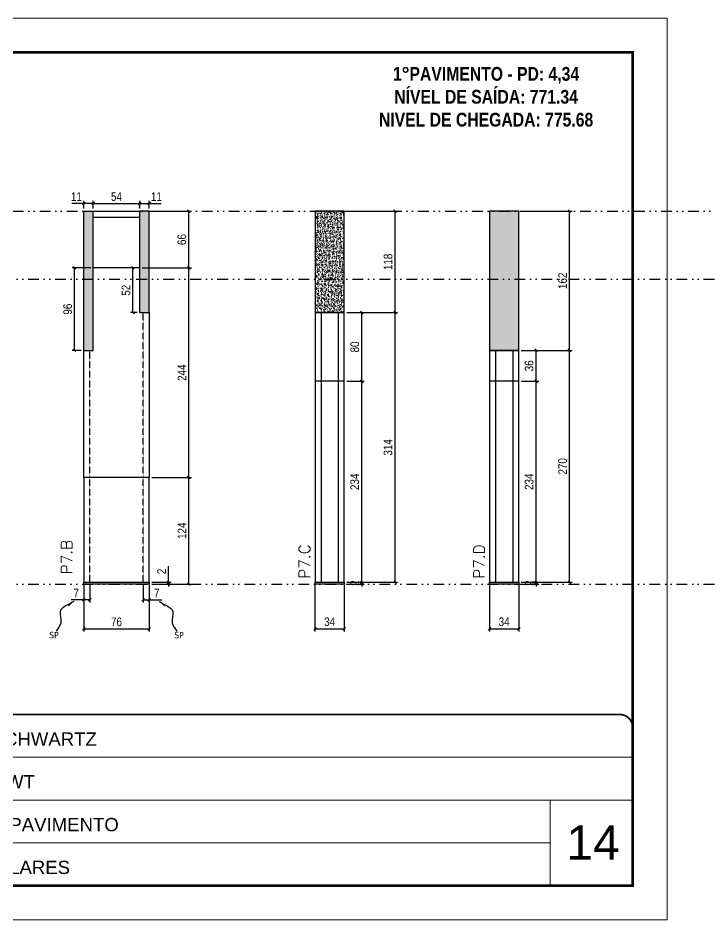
# Model space of a CAD drawing. Extents: x 13770 to 23315, y 867 to 16997.
# Drawn here: x 16714 to 17519, y 12353 to 13403 of the extents above; entities that cross this region are included whole.
import ezdxf

# ---------------------------------------------------------------- set-up
doc = ezdxf.new("R2010")
doc.units = 0
for name, pattern in [('CONTINUO', [0]), ('DASHED', [0.75, 0.5, -0.25]), ('DIVIDE2', [0.625, 0.25, -0.125, 0, -0.125, 0, -0.125]), ('HIDDEN', [0.375, 0.25, -0.125])]:
    doc.linetypes.add(name, pattern=pattern)
for name, color, linetype, lineweight in [('CARIMBO', 255, 'Continuous', 9), ('Folhas', 255, 'Continuous', 9), ('SARRAFO DE PRESSAO', 251, 'DASHED', 9), ('Texto Seção', 7, 'Continuous', 15)]:
    doc.layers.add(name, color=color, linetype=linetype, lineweight=lineweight)
for name, color, linetype in [('COTA', 241, 'Continuous'), ('NOMENCLATURA', 7, 'Continuous'), ('Nível', 160, 'Continuous'), ('Painéis', 200, 'Continuous'), ('SARR_2.2x7', 40, 'Continuous'), ('Sarrafo de Pressão', 42, 'HIDDEN'), ('texto', 7, 'Continuous')]:
    doc.layers.add(name, color=color, linetype=linetype)
doc.styles.add('ARIAL', font='arial.ttf')
doc.styles.add('COTA TECNICA', font='techl___.ttf', dxfattribs={"height": 10})
doc.styles.add('COTA TECNICA-50', font='techl___.ttf', dxfattribs={"height": 10})
doc.styles.add('REGUA-120', font='ROMANS.shx', dxfattribs={"height": 15})
doc.styles.add('ROMANC', font='techb___.ttf', dxfattribs={"height": 2.5})
doc.styles.get("Standard").update_dxf_attribs({"font": 'arial.ttf'})
doc.styles.add('Tecnologia', font='')
doc.styles.get('Tecnologia').set_extended_font_data('Forgotten Futurist')
doc.dimstyles.new('COTA PAINEL-50', dxfattribs={"dimtxt": 10, "dimasz": 3, "dimexe": 3, "dimexo": 3, "dimgap": 3, "dimtad": 1, "dimdec": 1, "dimzin": 12, "dimdsep": 46, "dimtxsty": 'COTA TECNICA-50', "dimblk1": 'OBLIQUE', "dimblk2": 'OBLIQUE', "dimsah": 1, "dimcen": 0.9, "dimclrd": 4, "dimclre": 4, "dimclrt": 240, "dimadec": 1, "dimazin": 3, "dimtfac": 1, "dimtdec": 1, "dimtmove": 0, "dimatfit": 3, "dimfxl": 1, "dimtolj": 1, "dimtzin": 12, "dimarcsym": 0})
doc.dimstyles.new('PAINEL', dxfattribs={"dimtxt": 10, "dimasz": 3, "dimexe": 3, "dimexo": 3, "dimgap": 3, "dimtad": 1, "dimdec": 1, "dimzin": 12, "dimdsep": 46, "dimtxsty": 'COTA TECNICA', "dimblk1": 'OBLIQUE', "dimblk2": 'OBLIQUE', "dimsah": 1, "dimcen": 0.9, "dimclrd": 4, "dimclre": 4, "dimclrt": 240, "dimadec": 1, "dimazin": 3, "dimtfac": 1, "dimtdec": 1, "dimtmove": 0, "dimatfit": 3, "dimfxl": 1, "dimtolj": 1, "dimtzin": 12, "dimarcsym": 0})
doc.dimstyles.get("Standard").update_dxf_attribs({"dimtxt": 0.18, "dimasz": 0.18, "dimexe": 0.18, "dimexo": 0.0625, "dimgap": 0.09, "dimtad": 0, "dimtih": 1, "dimtoh": 1, "dimdec": 4, "dimzin": 0, "dimdsep": 46, "dimtxsty": 'Standard', "dimcen": 0.09, "dimadec": 0, "dimazin": 0, "dimtfac": 1, "dimtdec": 4, "dimtofl": 0, "dimtmove": 0, "dimatfit": 3, "dimfxl": 1, "dimtolj": 1, "dimtzin": 0, "dimarcsym": 0})

# ---------------------------------------------------------------- blocks, each defined once
blk = doc.blocks.new('9999999999')
at = {"color": 30, "linetype": 'CONTINUO'}
for p, q in [((98564.6, 34230.2), (98564.6, 34429.4)), ((98564.6, 34379.6), (99584, 34379.6)), ((98564.6, 34329.8), (99488, 34329.8)), ((99584, 34329.8), (99488, 34329.8)), ((99488, 34329.8), (99488, 34230.2)), ((98564.6, 34280), (99488, 34280))]:
    blk.add_line(p, q, dxfattribs=at)
at = {"color": 30, "linetype": 'CONTINUO', "const_width": 2}
blk.add_lwpolyline([(99584, 34230.2), (99584, 34414.4, 0.414214), (99569, 34429.4), (98229, 34429.4, 0.414214), (98214, 34414.4), (98214, 34245.2, 0.414214), (98229, 34230.2), (99584, 34230.2)], format="xyb", dxfattribs=at)
at = {"layer": 'Folhas'}
blk.add_lwpolyline([(98139, 34190.2), (99624, 34190.2), (99624, 35240.2), (98139, 35240.2)], close=True, dxfattribs=at)
at = {"layer": 'Folhas', "color": 30, "const_width": 3}
blk.add_lwpolyline([(98214, 34230.2), (99584, 34230.2), (99584, 35200.2), (98214, 35200.2)], close=True, dxfattribs=at)
at = {"color": 7, "linetype": 'Continuous', "ltscale": 5, "style": 'ARIAL'}
for s, height, p in [('SCHWARTZ', 15.48, (98837.7, 34393.1)), ('GWT', 15.48, (98837.7, 34343.3)), ('1°PAVIMENTO', 15.483, (98837.7, 34293.5)), ('NOVA SISTEMAS CONSTRUTIVOS', 11.059, (98263.2, 34267.2)), ('PILARES', 15.48, (98837.7, 34243.7))]:
    blk.add_text(s, height=height, dxfattribs=at).set_placement(p)
at = {"layer": 'Folhas', "color": 7, "style": 'Tecnologia', "width": 1.5}
for s, p in [('CLIENTE:', (98573.7, 34397.2)), ('OBRA:', (98573.7, 34347.3)), ('PAVIMENTO:', (98573.7, 34297.5)), ('PROJETO:', (98573.7, 34247.7))]:
    blk.add_text(s, height=14, dxfattribs=at).set_placement(p)
blk = doc.blocks.new('_Oblique')
at = {"color": 0, "linetype": 'ByBlock', "lineweight": -2}
blk.add_line((-0.5, -0.5), (0.5, 0.5), dxfattribs=at)
blk = doc.blocks.new('*D287')
at = {"layer": 'COTA', "color": 4, "lineweight": -2, "transparency": 16777216}
for p, q in [((16790.6, 12742.9), (16790.6, 12688.7)), ((16866.6, 12742.9), (16866.6, 12688.7)), ((16790.6, 12691.7), (16866.6, 12691.7))]:
    blk.add_line(p, q, dxfattribs=at)
at = {"layer": 'Defpoints', "color": 0, "transparency": 16777216}
for p in [(16790.6, 12745.9), (16866.6, 12745.9), (16866.6, 12691.7)]:
    blk.add_point(p, dxfattribs=at)
at = {"layer": 'COTA', "color": 4, "lineweight": -2, "transparency": 16777216, "xscale": 3, "yscale": 3, "zscale": 3, "rotation": 180}
blk.add_blockref('_Oblique', (16790.6, 12691.7), dxfattribs=at)
at = {"layer": 'COTA', "color": 4, "lineweight": -2, "transparency": 16777216, "xscale": 3, "yscale": 3, "zscale": 3}
blk.add_blockref('_Oblique', (16866.6, 12691.7), dxfattribs=at)
at = {"layer": 'COTA', "color": 240, "transparency": 16777216, "insert": (16828.6, 12699.8), "char_height": 10, "attachment_point": 5, "style": 'COTA TECNICA'}
blk.add_mtext('\\A1;76', dxfattribs=at)
blk = doc.blocks.new('*D288')
at = {"layer": 'COTA', "color": 4, "lineweight": -2, "transparency": 16777216}
for p, q in [((16869.6, 12867.9), (16915.8, 12867.9)), ((16912.8, 12743.9), (16912.8, 12867.9)), ((16869.6, 12743.9), (16915.8, 12743.9))]:
    blk.add_line(p, q, dxfattribs=at)
at = {"layer": 'Defpoints', "color": 0, "transparency": 16777216}
for p in [(16866.6, 12867.9), (16912.8, 12867.9), (16866.6, 12743.9)]:
    blk.add_point(p, dxfattribs=at)
at = {"layer": 'COTA', "color": 4, "lineweight": -2, "transparency": 16777216, "xscale": 3, "yscale": 3, "zscale": 3}
for p, rotation in [((16912.8, 12867.9), 90), ((16912.8, 12743.9), 270)]:
    blk.add_blockref('_Oblique', p, dxfattribs=dict(at, rotation=rotation))
at = {"layer": 'COTA', "color": 240, "transparency": 16777216, "insert": (16904.8, 12805.9), "char_height": 10, "attachment_point": 5, "rotation": 90, "style": 'COTA TECNICA-50'}
blk.add_mtext('\\A1;124', dxfattribs=at)
blk = doc.blocks.new('*D289')
at = {"layer": 'COTA', "color": 4, "lineweight": -2, "transparency": 16777216}
for p, q in [((16889.1, 12745.9), (16889.1, 12764.7)), ((16869.6, 12745.9), (16892.1, 12745.9)), ((16869.6, 12743.9), (16892.1, 12743.9)), ((16889.1, 12743.9), (16889.1, 12745.9)), ((16889.1, 12743.9), (16889.1, 12740.9))]:
    blk.add_line(p, q, dxfattribs=at)
at = {"layer": 'Defpoints', "color": 0, "transparency": 16777216}
for p in [(16866.6, 12745.9), (16866.6, 12743.9), (16889.1, 12743.9)]:
    blk.add_point(p, dxfattribs=at)
at = {"layer": 'COTA', "color": 4, "lineweight": -2, "transparency": 16777216, "xscale": 3, "yscale": 3, "zscale": 3}
for p, rotation in [((16889.1, 12745.9), 270), ((16889.1, 12743.9), 90)]:
    blk.add_blockref('_Oblique', p, dxfattribs=dict(at, rotation=rotation))
at = {"layer": 'COTA', "color": 240, "transparency": 16777216, "insert": (16881.1, 12758.6), "char_height": 10, "attachment_point": 5, "rotation": 90, "style": 'COTA TECNICA-50'}
blk.add_mtext('\\A1;2', dxfattribs=at)
blk = doc.blocks.new('*D285')
at = {"layer": 'COTA', "color": 4, "lineweight": -2, "transparency": 16777216}
for p, q in [((16790.6, 12740.9), (16790.6, 12722.4)), ((16797.6, 12742.9), (16797.6, 12722.4)), ((16790.6, 12725.4), (16775.9, 12725.4)), ((16797.6, 12725.4), (16790.6, 12725.4))]:
    blk.add_line(p, q, dxfattribs=at)
at = {"layer": 'Defpoints', "color": 0, "transparency": 16777216}
for p in [(16790.6, 12743.9), (16797.6, 12745.9), (16790.6, 12725.4)]:
    blk.add_point(p, dxfattribs=at)
at = {"layer": 'COTA', "color": 4, "lineweight": -2, "transparency": 16777216, "xscale": 3, "yscale": 3, "zscale": 3, "rotation": 180}
blk.add_blockref('_Oblique', (16790.6, 12725.4), dxfattribs=at)
at = {"layer": 'COTA', "color": 4, "lineweight": -2, "transparency": 16777216, "xscale": 3, "yscale": 3, "zscale": 3}
blk.add_blockref('_Oblique', (16797.6, 12725.4), dxfattribs=at)
at = {"layer": 'COTA', "color": 240, "transparency": 16777216, "insert": (16781.7, 12733.4), "char_height": 10, "attachment_point": 5, "style": 'COTA TECNICA-50'}
blk.add_mtext('\\A1;7', dxfattribs=at)
blk = doc.blocks.new('*D286')
at = {"layer": 'COTA', "color": 4, "lineweight": -2, "transparency": 16777216}
for p, q in [((16859.6, 12742.9), (16859.6, 12722.4)), ((16866.6, 12740.9), (16866.6, 12722.4)), ((16859.6, 12725.4), (16866.6, 12725.4)), ((16866.6, 12725.4), (16881.3, 12725.4))]:
    blk.add_line(p, q, dxfattribs=at)
at = {"layer": 'Defpoints', "color": 0, "transparency": 16777216}
for p in [(16859.6, 12745.9), (16866.6, 12743.9), (16866.6, 12725.4)]:
    blk.add_point(p, dxfattribs=at)
at = {"layer": 'COTA', "color": 4, "lineweight": -2, "transparency": 16777216, "xscale": 3, "yscale": 3, "zscale": 3, "rotation": 180}
blk.add_blockref('_Oblique', (16859.6, 12725.4), dxfattribs=at)
at = {"layer": 'COTA', "color": 4, "lineweight": -2, "transparency": 16777216, "xscale": 3, "yscale": 3, "zscale": 3}
blk.add_blockref('_Oblique', (16866.6, 12725.4), dxfattribs=at)
at = {"layer": 'COTA', "color": 240, "transparency": 16777216, "insert": (16875.5, 12733.4), "char_height": 10, "attachment_point": 5, "style": 'COTA TECNICA-50'}
blk.add_mtext('\\A1;7', dxfattribs=at)
blk = doc.blocks.new('*D290')
at = {"layer": 'COTA', "color": 4, "lineweight": -2, "transparency": 16777216}
for p, q in [((16858.6, 13111.9), (16915.8, 13111.9)), ((16912.8, 12867.9), (16912.8, 13111.9)), ((16869.6, 12867.9), (16915.8, 12867.9))]:
    blk.add_line(p, q, dxfattribs=at)
at = {"layer": 'Defpoints', "color": 0, "transparency": 16777216}
for p in [(16855.6, 13111.9), (16912.8, 13111.9), (16866.6, 12867.9)]:
    blk.add_point(p, dxfattribs=at)
at = {"layer": 'COTA', "color": 4, "lineweight": -2, "transparency": 16777216, "xscale": 3, "yscale": 3, "zscale": 3}
for p, rotation in [((16912.8, 13111.9), 90), ((16912.8, 12867.9), 270)]:
    blk.add_blockref('_Oblique', p, dxfattribs=dict(at, rotation=rotation))
at = {"layer": 'COTA', "color": 240, "transparency": 16777216, "insert": (16904.8, 12989.9), "char_height": 10, "attachment_point": 5, "rotation": 90, "style": 'COTA TECNICA'}
blk.add_mtext('\\A1;244', dxfattribs=at)
blk = doc.blocks.new('*D291')
at = {"layer": 'COTA', "color": 4, "lineweight": -2, "transparency": 16777216}
for p, q in [((16869.6, 13177.9), (16915.8, 13177.9)), ((16912.8, 13111.9), (16912.8, 13177.9)), ((16858.6, 13111.9), (16915.8, 13111.9))]:
    blk.add_line(p, q, dxfattribs=at)
at = {"layer": 'Defpoints', "color": 0, "transparency": 16777216}
for p in [(16866.6, 13177.9), (16912.8, 13177.9), (16855.6, 13111.9)]:
    blk.add_point(p, dxfattribs=at)
at = {"layer": 'COTA', "color": 4, "lineweight": -2, "transparency": 16777216, "xscale": 3, "yscale": 3, "zscale": 3}
for p, rotation in [((16912.8, 13177.9), 90), ((16912.8, 13111.9), 270)]:
    blk.add_blockref('_Oblique', p, dxfattribs=dict(at, rotation=rotation))
at = {"layer": 'COTA', "color": 240, "transparency": 16777216, "insert": (16904.7, 13144.9), "char_height": 10, "attachment_point": 5, "rotation": 90, "style": 'COTA TECNICA'}
blk.add_mtext('\\A1;66', dxfattribs=at)
blk = doc.blocks.new('*D292')
at = {"layer": 'COTA', "color": 4, "lineweight": -2, "transparency": 16777216}
for p, q in [((16790.6, 13180.9), (16790.6, 13189.8)), ((16801.6, 13180.9), (16801.6, 13189.8)), ((16790.6, 13186.8), (16776.5, 13186.8)), ((16801.6, 13186.8), (16790.6, 13186.8))]:
    blk.add_line(p, q, dxfattribs=at)
at = {"layer": 'Defpoints', "color": 0, "transparency": 16777216}
for p in [(16790.6, 13186.8), (16790.6, 13177.9), (16801.6, 13177.9)]:
    blk.add_point(p, dxfattribs=at)
at = {"layer": 'COTA', "color": 4, "lineweight": -2, "transparency": 16777216, "xscale": 3, "yscale": 3, "zscale": 3, "rotation": 180}
blk.add_blockref('_Oblique', (16790.6, 13186.8), dxfattribs=at)
at = {"layer": 'COTA', "color": 4, "lineweight": -2, "transparency": 16777216, "xscale": 3, "yscale": 3, "zscale": 3}
blk.add_blockref('_Oblique', (16801.6, 13186.8), dxfattribs=at)
at = {"layer": 'COTA', "color": 240, "transparency": 16777216, "insert": (16782, 13194.9), "char_height": 10, "attachment_point": 5, "style": 'COTA TECNICA'}
blk.add_mtext('\\A1;11', dxfattribs=at)
blk = doc.blocks.new('*D293')
at = {"layer": 'COTA', "color": 4, "lineweight": -2, "transparency": 16777216}
for p, q in [((16801.6, 13180.9), (16801.6, 13189.8)), ((16855.6, 13180.9), (16855.6, 13189.8)), ((16801.6, 13186.8), (16855.6, 13186.8))]:
    blk.add_line(p, q, dxfattribs=at)
at = {"layer": 'Defpoints', "color": 0, "transparency": 16777216}
for p in [(16801.6, 13177.9), (16855.6, 13186.8), (16855.6, 13177.9)]:
    blk.add_point(p, dxfattribs=at)
at = {"layer": 'COTA', "color": 4, "lineweight": -2, "transparency": 16777216, "xscale": 3, "yscale": 3, "zscale": 3, "rotation": 180}
blk.add_blockref('_Oblique', (16801.6, 13186.8), dxfattribs=at)
at = {"layer": 'COTA', "color": 4, "lineweight": -2, "transparency": 16777216, "xscale": 3, "yscale": 3, "zscale": 3}
blk.add_blockref('_Oblique', (16855.6, 13186.8), dxfattribs=at)
at = {"layer": 'COTA', "color": 240, "transparency": 16777216, "insert": (16828.6, 13194.9), "char_height": 10, "attachment_point": 5, "style": 'COTA TECNICA'}
blk.add_mtext('\\A1;54', dxfattribs=at)
blk = doc.blocks.new('*D294')
at = {"layer": 'COTA', "color": 4, "lineweight": -2, "transparency": 16777216}
for p, q in [((16855.6, 13180.9), (16855.6, 13189.8)), ((16866.6, 13180.9), (16866.6, 13189.8)), ((16855.6, 13186.8), (16866.6, 13186.8)), ((16866.6, 13186.8), (16880.7, 13186.8))]:
    blk.add_line(p, q, dxfattribs=at)
at = {"layer": 'Defpoints', "color": 0, "transparency": 16777216}
for p in [(16855.6, 13177.9), (16866.6, 13186.8), (16866.6, 13177.9)]:
    blk.add_point(p, dxfattribs=at)
at = {"layer": 'COTA', "color": 4, "lineweight": -2, "transparency": 16777216, "xscale": 3, "yscale": 3, "zscale": 3, "rotation": 180}
blk.add_blockref('_Oblique', (16855.6, 13186.8), dxfattribs=at)
at = {"layer": 'COTA', "color": 4, "lineweight": -2, "transparency": 16777216, "xscale": 3, "yscale": 3, "zscale": 3}
blk.add_blockref('_Oblique', (16866.6, 13186.8), dxfattribs=at)
at = {"layer": 'COTA', "color": 240, "transparency": 16777216, "insert": (16875.1, 13194.9), "char_height": 10, "attachment_point": 5, "style": 'COTA TECNICA'}
blk.add_mtext('\\A1;11', dxfattribs=at)
blk = doc.blocks.new('*D295')
at = {"layer": 'COTA', "color": 4, "lineweight": -2, "transparency": 16777216}
for p, q in [((16798.6, 13111.9), (16776.9, 13111.9)), ((16779.9, 13015.9), (16779.9, 13111.9)), ((16787.6, 13015.9), (16776.9, 13015.9))]:
    blk.add_line(p, q, dxfattribs=at)
at = {"layer": 'Defpoints', "color": 0, "transparency": 16777216}
for p in [(16779.9, 13111.9), (16801.6, 13111.9), (16790.6, 13015.9)]:
    blk.add_point(p, dxfattribs=at)
at = {"layer": 'COTA', "color": 4, "lineweight": -2, "transparency": 16777216, "xscale": 3, "yscale": 3, "zscale": 3}
for p, rotation in [((16779.9, 13111.9), 90), ((16779.9, 13015.9), 270)]:
    blk.add_blockref('_Oblique', p, dxfattribs=dict(at, rotation=rotation))
at = {"layer": 'COTA', "color": 240, "transparency": 16777216, "insert": (16771.8, 13063.9), "char_height": 10, "attachment_point": 5, "rotation": 90, "style": 'COTA TECNICA'}
blk.add_mtext('\\A1;96', dxfattribs=at)
blk = doc.blocks.new('*D296')
at = {"layer": 'COTA', "color": 4, "lineweight": -2, "transparency": 16777216}
for p, q in [((17059.7, 12742.9), (17059.7, 12688.7)), ((17093.7, 12742.9), (17093.7, 12688.7)), ((17059.7, 12691.7), (17093.7, 12691.7))]:
    blk.add_line(p, q, dxfattribs=at)
at = {"layer": 'Defpoints', "color": 0, "transparency": 16777216}
for p in [(17059.7, 12745.9), (17093.7, 12745.9), (17093.7, 12691.7)]:
    blk.add_point(p, dxfattribs=at)
at = {"layer": 'COTA', "color": 4, "lineweight": -2, "transparency": 16777216, "xscale": 3, "yscale": 3, "zscale": 3, "rotation": 180}
blk.add_blockref('_Oblique', (17059.7, 12691.7), dxfattribs=at)
at = {"layer": 'COTA', "color": 4, "lineweight": -2, "transparency": 16777216, "xscale": 3, "yscale": 3, "zscale": 3}
blk.add_blockref('_Oblique', (17093.7, 12691.7), dxfattribs=at)
at = {"layer": 'COTA', "color": 240, "transparency": 16777216, "insert": (17076.7, 12699.9), "char_height": 10, "attachment_point": 5, "style": 'COTA TECNICA'}
blk.add_mtext('\\A1;34', dxfattribs=at)
blk = doc.blocks.new('*D297')
at = {"layer": 'COTA', "color": 4, "lineweight": -2, "transparency": 16777216}
for p, q in [((17096.7, 13059.9), (17155.9, 13059.9)), ((17152.9, 12745.9), (17152.9, 13059.9)), ((17096.7, 12745.9), (17155.9, 12745.9))]:
    blk.add_line(p, q, dxfattribs=at)
at = {"layer": 'Defpoints', "color": 0, "transparency": 16777216}
for p in [(17093.7, 13059.9), (17152.9, 13059.9), (17093.7, 12745.9)]:
    blk.add_point(p, dxfattribs=at)
at = {"layer": 'COTA', "color": 4, "lineweight": -2, "transparency": 16777216, "xscale": 3, "yscale": 3, "zscale": 3}
for p, rotation in [((17152.9, 13059.9), 90), ((17152.9, 12745.9), 270)]:
    blk.add_blockref('_Oblique', p, dxfattribs=dict(at, rotation=rotation))
at = {"layer": 'COTA', "color": 240, "transparency": 16777216, "insert": (17144.7, 12902.9), "char_height": 10, "attachment_point": 5, "rotation": 90, "style": 'COTA TECNICA'}
blk.add_mtext('\\A1;314', dxfattribs=at)
blk = doc.blocks.new('*D298')
at = {"layer": 'COTA', "color": 4, "lineweight": -2, "transparency": 16777216}
for p, q in [((17114.1, 12745.9), (17114.1, 12748.9)), ((17096.7, 12745.9), (17117.1, 12745.9)), ((17096.7, 12743.9), (17117.1, 12743.9)), ((17114.1, 12743.9), (17114.1, 12745.9)), ((17114.1, 12743.9), (17114.1, 12740.9))]:
    blk.add_line(p, q, dxfattribs=at)
at = {"layer": 'Defpoints', "color": 0, "transparency": 16777216}
for p in [(17093.7, 12745.9), (17093.7, 12743.9), (17114.1, 12745.9)]:
    blk.add_point(p, dxfattribs=at)
at = {"layer": 'COTA', "color": 4, "lineweight": -2, "transparency": 16777216, "xscale": 3, "yscale": 3, "zscale": 3}
for p, rotation in [((17114.1, 12745.9), 270), ((17114.1, 12743.9), 90)]:
    blk.add_blockref('_Oblique', p, dxfattribs=dict(at, rotation=rotation))
at = {"layer": 'COTA', "color": 240, "transparency": 16777216, "insert": (17106.1, 12744.9), "char_height": 10, "attachment_point": 5, "rotation": 90, "style": 'COTA TECNICA-50'}
blk.add_mtext('\\A1;2', dxfattribs=at)
blk = doc.blocks.new('*D299')
at = {"layer": 'COTA', "color": 4, "lineweight": -2, "transparency": 16777216}
for p, q in [((17096.7, 13177.9), (17155.9, 13177.9)), ((17152.9, 13059.9), (17152.9, 13177.9)), ((17096.7, 13059.9), (17155.9, 13059.9))]:
    blk.add_line(p, q, dxfattribs=at)
at = {"layer": 'Defpoints', "color": 0, "transparency": 16777216}
for p in [(17093.7, 13177.9), (17152.9, 13177.9), (17093.7, 13059.9)]:
    blk.add_point(p, dxfattribs=at)
at = {"layer": 'COTA', "color": 4, "lineweight": -2, "transparency": 16777216, "xscale": 3, "yscale": 3, "zscale": 3}
for p, rotation in [((17152.9, 13177.9), 90), ((17152.9, 13059.9), 270)]:
    blk.add_blockref('_Oblique', p, dxfattribs=dict(at, rotation=rotation))
at = {"layer": 'COTA', "color": 240, "transparency": 16777216, "insert": (17144.8, 13118.9), "char_height": 10, "attachment_point": 5, "rotation": 90, "style": 'COTA TECNICA'}
blk.add_mtext('\\A1;118', dxfattribs=at)
blk = doc.blocks.new('*D300')
at = {"layer": 'COTA', "color": 4, "lineweight": -2, "transparency": 16777216}
for p, q in [((17096.7, 12979.9), (17117.1, 12979.9)), ((17114.1, 12745.9), (17114.1, 12979.9)), ((17096.7, 12745.9), (17117.1, 12745.9))]:
    blk.add_line(p, q, dxfattribs=at)
at = {"layer": 'Defpoints', "color": 0, "transparency": 16777216}
for p in [(17093.7, 12979.9), (17114.1, 12979.9), (17093.7, 12745.9)]:
    blk.add_point(p, dxfattribs=at)
at = {"layer": 'COTA', "color": 4, "lineweight": -2, "transparency": 16777216, "xscale": 3, "yscale": 3, "zscale": 3}
for p, rotation in [((17114.1, 12979.9), 90), ((17114.1, 12745.9), 270)]:
    blk.add_blockref('_Oblique', p, dxfattribs=dict(at, rotation=rotation))
at = {"layer": 'COTA', "color": 240, "transparency": 16777216, "insert": (17105.9, 12862.9), "char_height": 10, "attachment_point": 5, "rotation": 90, "style": 'COTA TECNICA'}
blk.add_mtext('\\A1;234', dxfattribs=at)
blk = doc.blocks.new('*D301')
at = {"layer": 'COTA', "color": 4, "lineweight": -2, "transparency": 16777216}
for p, q in [((17096.7, 13059.9), (17117.1, 13059.9)), ((17114.1, 12979.9), (17114.1, 13059.9)), ((17096.7, 12979.9), (17117.1, 12979.9))]:
    blk.add_line(p, q, dxfattribs=at)
at = {"layer": 'Defpoints', "color": 0, "transparency": 16777216}
for p in [(17093.7, 13059.9), (17114.1, 13059.9), (17093.7, 12979.9)]:
    blk.add_point(p, dxfattribs=at)
at = {"layer": 'COTA', "color": 4, "lineweight": -2, "transparency": 16777216, "xscale": 3, "yscale": 3, "zscale": 3}
for p, rotation in [((17114.1, 13059.9), 90), ((17114.1, 12979.9), 270)]:
    blk.add_blockref('_Oblique', p, dxfattribs=dict(at, rotation=rotation))
at = {"layer": 'COTA', "color": 240, "transparency": 16777216, "insert": (17106, 13019.9), "char_height": 10, "attachment_point": 5, "rotation": 90, "style": 'COTA TECNICA'}
blk.add_mtext('\\A1;80', dxfattribs=at)
blk = doc.blocks.new('*D302')
at = {"layer": 'COTA', "color": 4, "lineweight": -2, "transparency": 16777216}
for p, q in [((17262.9, 12742.9), (17262.9, 12688.7)), ((17296.9, 12742.9), (17296.9, 12688.7)), ((17262.9, 12691.7), (17296.9, 12691.7))]:
    blk.add_line(p, q, dxfattribs=at)
at = {"layer": 'Defpoints', "color": 0, "transparency": 16777216}
for p in [(17262.9, 12745.9), (17296.9, 12745.9), (17296.9, 12691.7)]:
    blk.add_point(p, dxfattribs=at)
at = {"layer": 'COTA', "color": 4, "lineweight": -2, "transparency": 16777216, "xscale": 3, "yscale": 3, "zscale": 3, "rotation": 180}
blk.add_blockref('_Oblique', (17262.9, 12691.7), dxfattribs=at)
at = {"layer": 'COTA', "color": 4, "lineweight": -2, "transparency": 16777216, "xscale": 3, "yscale": 3, "zscale": 3}
blk.add_blockref('_Oblique', (17296.9, 12691.7), dxfattribs=at)
at = {"layer": 'COTA', "color": 240, "transparency": 16777216, "insert": (17279.9, 12699.9), "char_height": 10, "attachment_point": 5, "style": 'COTA TECNICA'}
blk.add_mtext('\\A1;34', dxfattribs=at)
blk = doc.blocks.new('*D303')
at = {"layer": 'COTA', "color": 4, "lineweight": -2, "transparency": 16777216}
for p, q in [((17299.9, 13015.9), (17359.1, 13015.9)), ((17356.1, 12745.9), (17356.1, 13015.9)), ((17299.9, 12745.9), (17359.1, 12745.9))]:
    blk.add_line(p, q, dxfattribs=at)
at = {"layer": 'Defpoints', "color": 0, "transparency": 16777216}
for p in [(17296.9, 13015.9), (17356.1, 13015.9), (17296.9, 12745.9)]:
    blk.add_point(p, dxfattribs=at)
at = {"layer": 'COTA', "color": 4, "lineweight": -2, "transparency": 16777216, "xscale": 3, "yscale": 3, "zscale": 3}
for p, rotation in [((17356.1, 13015.9), 90), ((17356.1, 12745.9), 270)]:
    blk.add_blockref('_Oblique', p, dxfattribs=dict(at, rotation=rotation))
at = {"layer": 'COTA', "color": 240, "transparency": 16777216, "insert": (17348, 12880.9), "char_height": 10, "attachment_point": 5, "rotation": 90, "style": 'COTA TECNICA'}
blk.add_mtext('\\A1;270', dxfattribs=at)
blk = doc.blocks.new('*D304')
at = {"layer": 'COTA', "color": 4, "lineweight": -2, "transparency": 16777216}
for p, q in [((17317.2, 12745.9), (17317.2, 12748.9)), ((17299.9, 12745.9), (17320.2, 12745.9)), ((17299.9, 12743.9), (17320.2, 12743.9)), ((17317.2, 12743.9), (17317.2, 12745.9)), ((17317.2, 12743.9), (17317.2, 12740.9))]:
    blk.add_line(p, q, dxfattribs=at)
at = {"layer": 'Defpoints', "color": 0, "transparency": 16777216}
for p in [(17296.9, 12745.9), (17296.9, 12743.9), (17317.2, 12745.9)]:
    blk.add_point(p, dxfattribs=at)
at = {"layer": 'COTA', "color": 4, "lineweight": -2, "transparency": 16777216, "xscale": 3, "yscale": 3, "zscale": 3}
for p, rotation in [((17317.2, 12745.9), 270), ((17317.2, 12743.9), 90)]:
    blk.add_blockref('_Oblique', p, dxfattribs=dict(at, rotation=rotation))
at = {"layer": 'COTA', "color": 240, "transparency": 16777216, "insert": (17309.2, 12744.9), "char_height": 10, "attachment_point": 5, "rotation": 90, "style": 'COTA TECNICA-50'}
blk.add_mtext('\\A1;2', dxfattribs=at)
blk = doc.blocks.new('*D305')
at = {"layer": 'COTA', "color": 4, "lineweight": -2, "transparency": 16777216}
for p, q in [((17299.9, 13177.9), (17359.1, 13177.9)), ((17356.1, 13015.9), (17356.1, 13177.9)), ((17299.9, 13015.9), (17359.1, 13015.9))]:
    blk.add_line(p, q, dxfattribs=at)
at = {"layer": 'Defpoints', "color": 0, "transparency": 16777216}
for p in [(17296.9, 13177.9), (17356.1, 13177.9), (17296.9, 13015.9)]:
    blk.add_point(p, dxfattribs=at)
at = {"layer": 'COTA', "color": 4, "lineweight": -2, "transparency": 16777216, "xscale": 3, "yscale": 3, "zscale": 3}
for p, rotation in [((17356.1, 13177.9), 90), ((17356.1, 13015.9), 270)]:
    blk.add_blockref('_Oblique', p, dxfattribs=dict(at, rotation=rotation))
at = {"layer": 'COTA', "color": 240, "transparency": 16777216, "insert": (17348, 13096.9), "char_height": 10, "attachment_point": 5, "rotation": 90, "style": 'COTA TECNICA'}
blk.add_mtext('\\A1;162', dxfattribs=at)
blk = doc.blocks.new('*D306')
at = {"layer": 'COTA', "color": 4, "lineweight": -2, "transparency": 16777216}
for p, q in [((17299.9, 12979.9), (17320.2, 12979.9)), ((17317.2, 12745.9), (17317.2, 12979.9)), ((17299.9, 12745.9), (17320.2, 12745.9))]:
    blk.add_line(p, q, dxfattribs=at)
at = {"layer": 'Defpoints', "color": 0, "transparency": 16777216}
for p in [(17296.9, 12979.9), (17317.2, 12979.9), (17296.9, 12745.9)]:
    blk.add_point(p, dxfattribs=at)
at = {"layer": 'COTA', "color": 4, "lineweight": -2, "transparency": 16777216, "xscale": 3, "yscale": 3, "zscale": 3}
for p, rotation in [((17317.2, 12979.9), 90), ((17317.2, 12745.9), 270)]:
    blk.add_blockref('_Oblique', p, dxfattribs=dict(at, rotation=rotation))
at = {"layer": 'COTA', "color": 240, "transparency": 16777216, "insert": (17309, 12862.9), "char_height": 10, "attachment_point": 5, "rotation": 90, "style": 'COTA TECNICA'}
blk.add_mtext('\\A1;234', dxfattribs=at)
blk = doc.blocks.new('*D307')
at = {"layer": 'COTA', "color": 4, "lineweight": -2, "transparency": 16777216}
for p, q in [((17299.9, 13015.9), (17320.2, 13015.9)), ((17317.2, 12979.9), (17317.2, 13015.9)), ((17299.9, 12979.9), (17320.2, 12979.9))]:
    blk.add_line(p, q, dxfattribs=at)
at = {"layer": 'Defpoints', "color": 0, "transparency": 16777216}
for p in [(17296.9, 13015.9), (17317.2, 13015.9), (17296.9, 12979.9)]:
    blk.add_point(p, dxfattribs=at)
at = {"layer": 'COTA', "color": 4, "lineweight": -2, "transparency": 16777216, "xscale": 3, "yscale": 3, "zscale": 3}
for p, rotation in [((17317.2, 13015.9), 90), ((17317.2, 12979.9), 270)]:
    blk.add_blockref('_Oblique', p, dxfattribs=dict(at, rotation=rotation))
at = {"layer": 'COTA', "color": 240, "transparency": 16777216, "insert": (17309, 12997.9), "char_height": 10, "attachment_point": 5, "rotation": 90, "style": 'COTA TECNICA'}
blk.add_mtext('\\A1;36', dxfattribs=at)
blk = doc.blocks.new('*D814')
at = {"layer": 'COTA', "color": 4, "lineweight": -2, "transparency": 16777216}
for p, q in [((16852.6, 13111.9), (16844.8, 13111.9)), ((16847.8, 13059.9), (16847.8, 13111.9)), ((16852.6, 13059.9), (16844.8, 13059.9))]:
    blk.add_line(p, q, dxfattribs=at)
at = {"layer": 'Defpoints', "color": 0, "transparency": 16777216}
for p in [(16847.8, 13111.9), (16855.6, 13111.9), (16855.6, 13059.9)]:
    blk.add_point(p, dxfattribs=at)
at = {"layer": 'COTA', "color": 4, "lineweight": -2, "transparency": 16777216, "xscale": 3, "yscale": 3, "zscale": 3}
for p, rotation in [((16847.8, 13111.9), 90), ((16847.8, 13059.9), 270)]:
    blk.add_blockref('_Oblique', p, dxfattribs=dict(at, rotation=rotation))
at = {"layer": 'COTA', "color": 240, "transparency": 16777216, "insert": (16839.7, 13085.9), "char_height": 10, "attachment_point": 5, "rotation": 90, "style": 'COTA TECNICA'}
blk.add_mtext('\\A1;52', dxfattribs=at)

msp = doc.modelspace()

# ---------------------------------------------------------------- hatches: boundary and pattern name
at = {"layer": 'COTA'}
h = msp.add_hatch(dxfattribs=at)
h.set_pattern_fill('AR-CONC', color=256, scale=0.03)
h.paths.add_polyline_path([(16790.59, 13098.88), (16801.59, 13098.88), (16801.59, 13177.88), (16790.59, 13177.88)])
h.paths.add_polyline_path([(16801.59, 13098.88), (16790.59, 13098.88), (16790.59, 13015.88), (16801.59, 13015.88)])
h.paths.add_polyline_path([(16866.59, 13098.88), (16855.59, 13098.88), (16855.59, 13059.88), (16866.59, 13059.88)])
h.paths.add_polyline_path([(16866.59, 13177.88), (16855.59, 13177.88), (16855.59, 13098.88), (16866.59, 13098.88)])
h = msp.add_hatch(dxfattribs=at)
h.set_pattern_fill('AR-CONC', color=256, scale=0.03)
h.set_pattern_definition([(50, (-10.8547, -2218.15), (5.4655401, -0.4781726), [0.5715, -6.2865]), (355, (-10.8547, -2218.15), (-1.0573026, 5.7317054), [0.4572, -5.0292175]), (100.451445, (-10.399, -2218.19), (4.4082374, 5.2535326), [0.4857003, -5.3427073]), (46.1842, (-10.855, -2216.626), (8.1323712, -1.2612698), [0.85725, -9.42975]), (96.635558, (-10.177, -2216.731), (7.122124, 7.4227837), [0.7285507, -8.0140682]), (351.18415, (-10.855, -2216.626), (7.122124, 7.4227837), [0.685799, -7.543792]), (21, (-10.0927, -2217.007), (4.5484317, -3.06795595), [0.5715, -6.2865]), (326, (-10.0927, -2217.007), (1.8540609, 5.525639), [0.4572, -5.0292]), (71.451445, (-9.7136, -2217.263), (6.4024926, 2.4576831), [0.4857003, -5.3426981]), (37.5, (-10.8547, -2218.1502), (0.0926581, 2.53665117), [0, -4.96824, 0, -5.1054, 0, -5.04825]), (7.5, (-10.8547, -2218.1502), (2.00458988, 3.00541724), [0, -2.91084, 0, -4.85394, 0, -1.92405]), (327.5, (-12.554, -2218.1502), (4.06771786, -0.17186232), [0, -1.905, 0, -5.9436, 0, -7.8867]), (317.5, (-13.316, -2218.1502), (4.44387544, 0.76279473), [0, -2.4765, 0, -3.94716, 0, -5.6007])])
h.paths.add_polyline_path([(17093.73, 13177.88), (17059.73, 13177.88), (17059.73, 13059.88), (17093.73, 13059.88)])
h = msp.add_hatch(dxfattribs=at)
h.set_pattern_fill('AR-CONC', color=256, scale=0.03)
h.set_pattern_definition([(50, (192.307, -2218.15), (5.4655401, -0.4781726), [0.5715, -6.2865]), (355, (192.307, -2218.15), (-1.0573026, 5.7317054), [0.4572, -5.0292175]), (100.451445, (192.7623, -2218.19), (4.4082374, 5.2535326), [0.4857003, -5.3427073]), (46.1842, (192.307, -2216.626), (8.1323712, -1.2612698), [0.85725, -9.42975]), (96.635558, (192.9845, -2216.731), (7.122124, 7.4227837), [0.7285507, -8.0140682]), (351.18415, (192.307, -2216.626), (7.122124, 7.4227837), [0.685799, -7.543792]), (21, (193.069, -2217.007), (4.5484317, -3.06795595), [0.5715, -6.2865]), (326, (193.069, -2217.007), (1.8540609, 5.525639), [0.4572, -5.0292]), (71.451445, (193.448, -2217.263), (6.4024926, 2.4576831), [0.4857003, -5.3426981]), (37.5, (192.3068, -2218.1502), (0.0926581, 2.53665117), [0, -4.96824, 0, -5.1054, 0, -5.04825]), (7.5, (192.3068, -2218.1502), (2.00458988, 3.00541724), [0, -2.91084, 0, -4.85394, 0, -1.92405]), (327.5, (190.6076, -2218.1502), (4.06771786, -0.17186232), [0, -1.905, 0, -5.9436, 0, -7.8867]), (317.5, (189.8456, -2218.1502), (4.44387544, 0.76279473), [0, -2.4765, 0, -3.94716, 0, -5.6007])])
h.paths.add_polyline_path([(17296.89, 13177.88), (17262.89, 13177.88), (17262.89, 13015.88), (17296.89, 13015.88)])

# ---------------------------------------------------------------- linework, layer by layer
for p, q in [((16790.59, 13015.88), (16790.59, 13177.88)), ((16790.59, 13177.88), (16801.59, 13177.88)), ((16866.59, 13177.88), (16855.59, 13177.88)), ((16866.59, 13059.88), (16866.59, 13177.88))]:
    msp.add_line(p, q, dxfattribs=at)
at = {"layer": 'COTA', "linetype": 'ByBlock'}
for points in [[(17059.73, 13059.88), (17093.73, 13059.88), (17093.73, 13177.88), (17059.73, 13177.88)], [(17262.89, 13015.88), (17296.89, 13015.88), (17296.89, 13177.88), (17262.89, 13177.88)]]:
    msp.add_lwpolyline(points, close=True, dxfattribs=at)
at = {"layer": 'Nível', "color": 4, "linetype": 'DIVIDE2', "ltscale": 50}
for p, q in [((15984.5, 13177.88), (21112.79, 13177.88)), ((13769.54, 13098.88), (21112.79, 13098.88)), ((13769.54, 12743.88), (21112.79, 12743.88))]:
    msp.add_line(p, q, dxfattribs=at)
at = {"layer": 'Painéis'}
for p, q in [((16801.59, 13177.88), (16855.59, 13177.88)), ((16801.59, 13015.88), (16801.59, 13177.88)), ((16855.59, 13177.88), (16855.59, 13059.88)), ((16855.59, 13111.88), (16801.59, 13111.88)), ((16855.59, 13059.88), (16866.59, 13059.88)), ((16866.59, 13059.88), (16866.59, 12867.88)), ((16790.59, 12867.88), (16790.59, 13015.88)), ((16790.59, 13015.88), (16801.59, 13015.88)), ((17093.73, 12979.88), (17059.73, 12979.88)), ((17296.89, 12979.88), (17262.89, 12979.88))]:
    msp.add_line(p, q, dxfattribs=at)
for points in [[(17059.73, 12745.88), (17093.73, 12745.88), (17093.73, 13059.88), (17059.73, 13059.88)], [(17262.89, 12745.88), (17296.89, 12745.88), (17296.89, 13015.88), (17262.89, 13015.88)], [(16790.59, 12745.88), (16866.59, 12745.88), (16866.59, 12867.88), (16790.59, 12867.88)], [(16790.59, 12745.88), (16866.59, 12745.88), (16866.59, 12743.88), (16790.59, 12743.88)], [(17059.73, 12745.88), (17093.73, 12745.88), (17093.73, 12743.88), (17059.73, 12743.88)], [(17262.89, 12745.88), (17296.89, 12745.88), (17296.89, 12743.88), (17262.89, 12743.88)]]:
    msp.add_lwpolyline(points, close=True, dxfattribs=at)
at = {"layer": 'SARR_2.2x7', "linetype": 'ByBlock'}
msp.add_line((16801.59, 13170.88), (16855.59, 13170.88), dxfattribs=at)
at = {"layer": 'SARR_2.2x7'}
for p, q in [((17066.73, 13059.88), (17066.73, 12745.88)), ((17086.73, 13059.88), (17086.73, 12745.88)), ((17269.89, 13015.88), (17269.89, 12745.88)), ((17289.89, 13015.88), (17289.89, 12745.88))]:
    msp.add_line(p, q, dxfattribs=at)
at = {"layer": 'Sarrafo de Pressão'}
for p, q in [((16859.59, 12867.88), (16859.59, 13059.88)), ((16797.59, 12867.88), (16797.59, 13015.88)), ((16797.59, 12745.88), (16797.59, 12867.88)), ((16859.59, 12745.88), (16859.59, 12867.88))]:
    msp.add_line(p, q, dxfattribs=at)

# ---------------------------------------------------------------- block references
at = {"layer": 'SARRAFO DE PRESSAO', "color": 6, "linetype": 'ByBlock'}
msp.add_blockref('9999999999', (-82154.48, -21837.41), dxfattribs=at)

# ---------------------------------------------------------------- texts
at = {"layer": 'CARIMBO', "style": 'ARIAL'}
msp.add_text('14', height=40, dxfattribs=at).set_placement((17352.36, 12422.94))
at = {"layer": 'NOMENCLATURA', "color": 2, "insert": (17258.88, 13345.82), "char_height": 16, "attachment_point": 2, "style": 'ROMANC'}
msp.add_mtext_dynamic_manual_height_columns('1°PAVIMENTO - PD: 4,34\\PNÍVEL DE SAÍDA: 771.34\\PNIVEL DE CHEGADA: 775.68', width=376.0554, gutter_width=1, heights=[0], dxfattribs=at)
at = {"layer": 'texto', "color": 0, "char_height": 7.5, "attachment_point": 5}
for insert in [(16755.81, 12684.39), (16901.37, 12684.39)]:
    msp.add_mtext('{\\fTahoma|b0|i0|c0|p34;\\C4;SP}', dxfattribs=dict(at, insert=insert))
at = {"layer": 'Texto Seção', "char_height": 13, "width": 285.3299, "rotation": 90, "style": 'REGUA-120'}
for s, insert, attachment_point in [('P7.B', (16777.12, 12755.13), 7), ('P7.C', (17041.05, 12750.02), 1), ('P7.D', (17244.21, 12750.02), 1)]:
    msp.add_mtext(s, dxfattribs=dict(at, insert=insert, attachment_point=attachment_point))

# ---------------------------------------------------------------- dimensions: what is measured, and where the dimension line sits
at = {"layer": 'COTA'}
for base, p1, p2, dimstyle, picture, middle in [((16790.59, 13186.8), (16801.59, 13177.88), (16790.59, 13177.88), 'PAINEL', '*D292', (16782.05, 13194.86)), ((16855.59, 13186.8), (16801.59, 13177.88), (16855.59, 13177.88), 'PAINEL', '*D293', (16828.59, 13194.91)), ((16866.59, 13186.8), (16855.59, 13177.88), (16866.59, 13177.88), 'PAINEL', '*D294', (16875.13, 13194.86)), ((16866.59, 12725.37), (16859.59, 12745.88), (16866.59, 12743.88), 'COTA PAINEL-50', '*D286', (16875.46, 12733.44))]:
    dim = msp.add_linear_dim(base=base, p1=p1, p2=p2, dimstyle=dimstyle, dxfattribs=at)
    dim.commit()
    dim.dimension.update_dxf_attribs({"geometry": picture, "text_midpoint": middle})
for base, p1, p2, override, picture, middle in [((16912.83, 13177.88), (16855.59, 13111.88), (16866.59, 13177.88), {"dimtmove": 1}, '*D291', (16904.73, 13144.88)), ((17152.91, 13059.88), (17093.73, 12745.88), (17093.73, 13059.88), {"dimarcsym": 2}, '*D297', (17144.69, 12902.88)), ((17356.07, 13015.88), (17296.89, 12745.88), (17296.89, 13015.88), {"dimarcsym": 2}, '*D303', (17347.97, 12880.88))]:
    dim = msp.add_linear_dim(base=base, p1=p1, p2=p2, angle=90, dimstyle='PAINEL', override=override, dxfattribs=at)
    dim.commit()
    dim.dimension.update_dxf_attribs({"geometry": picture, "text_midpoint": middle})
for base, p1, p2, angle, dimstyle, picture, middle in [((17152.91, 13177.88), (17093.73, 13059.88), (17093.73, 13177.88), 90, 'PAINEL', '*D299', (17144.82, 13118.88)), ((17356.07, 13177.88), (17296.89, 13015.88), (17296.89, 13177.88), 90, 'PAINEL', '*D305', (17347.97, 13096.88)), ((16779.93, 13111.88), (16790.59, 13015.88), (16801.59, 13111.88), 90, 'PAINEL', '*D295', (16771.8, 13063.88)), ((16847.81, 13111.88), (16855.59, 13059.88), (16855.59, 13111.88), 90, 'PAINEL', '*D814', (16839.7, 13085.88)), ((16912.83, 13111.88), (16866.59, 12867.88), (16855.59, 13111.88), 90, 'PAINEL', '*D290', (16904.76, 12989.88)), ((17114.08, 13059.88), (17093.73, 12979.88), (17093.73, 13059.88), 90, 'PAINEL', '*D301', (17105.95, 13019.88)), ((17317.24, 13015.88), (17296.89, 12979.88), (17296.89, 13015.88), 90, 'PAINEL', '*D307', (17309.02, 12997.88)), ((17114.08, 12979.88), (17093.73, 12745.88), (17093.73, 12979.88), 90, 'PAINEL', '*D300', (17105.86, 12862.88)), ((17317.24, 12979.88), (17296.89, 12745.88), (17296.89, 12979.88), 90, 'PAINEL', '*D306', (17309.02, 12862.88)), ((16912.83, 12867.88), (16866.59, 12743.88), (16866.59, 12867.88), 90, 'COTA PAINEL-50', '*D288', (16904.76, 12805.88)), ((16790.59, 12725.37), (16797.59, 12745.88), (16790.59, 12743.88), 180, 'COTA PAINEL-50', '*D285', (16781.73, 12733.44))]:
    dim = msp.add_linear_dim(base=base, p1=p1, p2=p2, angle=angle, dimstyle=dimstyle, dxfattribs=at)
    dim.commit()
    dim.dimension.update_dxf_attribs({"geometry": picture, "text_midpoint": middle})
for base, p1, p2, picture, middle in [((16889.12, 12743.88), (16866.59, 12745.88), (16866.59, 12743.88), '*D289', (16889.12, 12758.62)), ((17114.08, 12745.88), (17093.73, 12743.88), (17093.73, 12745.88), '*D298', (17114.08, 12744.88)), ((17317.24, 12745.88), (17296.89, 12743.88), (17296.89, 12745.88), '*D304', (17317.24, 12744.88))]:
    dim = msp.add_linear_dim(base=base, p1=p1, p2=p2, angle=90, dimstyle='COTA PAINEL-50', dxfattribs=at)
    dim.commit()
    dim.dimension.update_dxf_attribs({"geometry": picture, "text_midpoint": middle, "dimtype": 160})
for base, p1, p2, picture, middle in [((16866.59, 12691.7), (16790.59, 12745.88), (16866.59, 12745.88), '*D287', (16828.59, 12699.8)), ((17093.73, 12691.7), (17059.73, 12745.88), (17093.73, 12745.88), '*D296', (17076.73, 12699.92)), ((17296.89, 12691.7), (17262.89, 12745.88), (17296.89, 12745.88), '*D302', (17279.89, 12699.92))]:
    dim = msp.add_linear_dim(base=base, p1=p1, p2=p2, dimstyle='PAINEL', override={"dimarcsym": 2}, dxfattribs=at)
    dim.commit()
    dim.dimension.update_dxf_attribs({"geometry": picture, "text_midpoint": middle})

# ---------------------------------------------------------------- leaders
at = {"layer": 'COTA', "path_type": 1}
for points in [[(16778.76, 12723.7), (16762.98, 12711.86), (16763.9, 12698.86), (16758.35, 12689.07)], [(16878.42, 12723.7), (16894.21, 12711.86), (16893.28, 12698.86), (16898.83, 12689.07)]]:
    msp.add_leader(points, dimstyle='Standard', override={"dimasz": 8}, dxfattribs=at)

doc.saveas('drawing.dxf')
